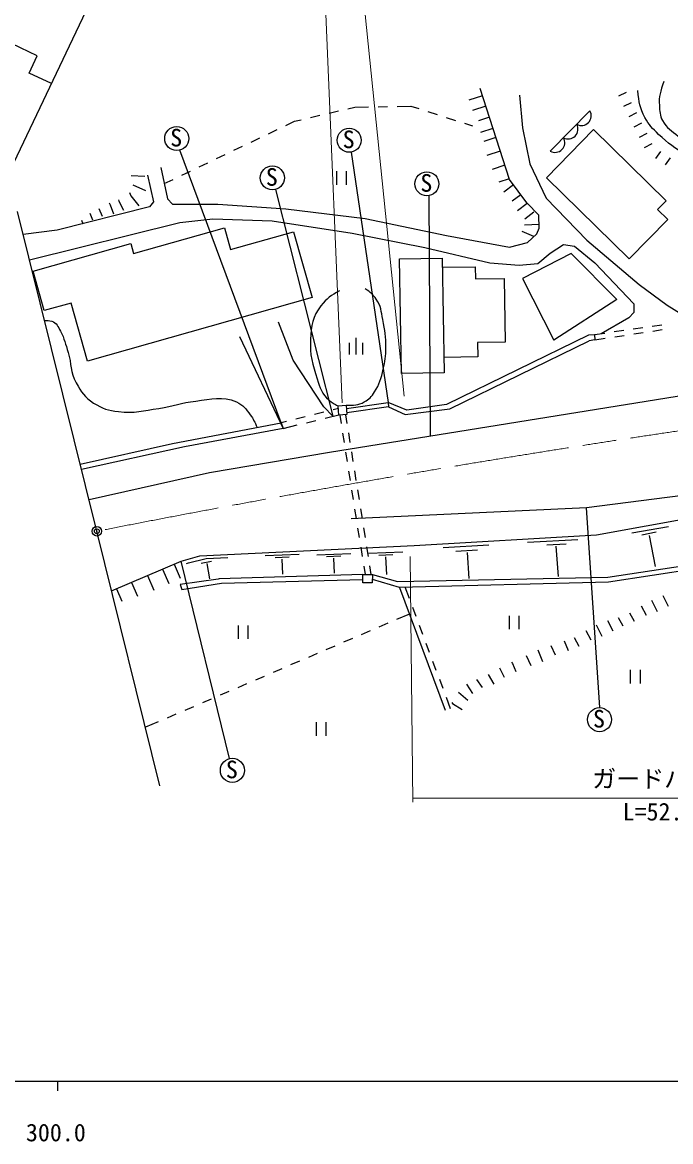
# Model space of a CAD drawing. Units: millimetres at full size, sheet at 1:1000; details may follow other scales. Extents: x 40000 to 680000, y 20000 to 380000.
# Drawn here: x 364359 to 431827, y 198715 to 315122 of the extents above; entities that cross this region are included whole.
import ezdxf
from ezdxf.enums import TextEntityAlignment as Align

# ---------------------------------------------------------------- set-up
doc = ezdxf.new("R2010")
doc.units = ezdxf.units.MM
doc.header["$LTSCALE"] = 1000
doc.header["$PDMODE"] = 32
doc.header["$PDSIZE"] = 500
doc.linetypes.add('CHAIN', pattern=[18.5, 12, -1.5, 3.5, -1.5])
for name, color, linetype, lineweight in [('M-BGD', 7, 'Continuous', 25), ('M-BMK', 2, 'CHAIN', 13), ('M-BMK-SRVR', 3, 'Continuous', 25), ('M-STR-HTXT', 7, 'Continuous', 13), ('M-TTL-BAND', 7, 'Continuous', 25)]:
    doc.layers.add(name, color=color, linetype=linetype, lineweight=lineweight)
doc.layers.add('M-OTRS', color=6, linetype='Continuous')
doc.styles.add('ＭＳ ゴシック', font='')
doc.styles.get('ＭＳ ゴシック').set_extended_font_data('MS Gothic')

msp = doc.modelspace()

# ---------------------------------------------------------------- linework, layer by layer
at = {"layer": 'M-BGD'}
for p, q in [((365913, 311657), (363293, 312887)), ((365060, 309841), (365913, 311657)), ((367387, 308748), (365060, 309841)), ((412243, 307484), (410819, 307023)), ((415060, 298764), (411997, 308242)), ((416096, 307540), (416394, 304153)), ((427197, 307843), (426392, 307441)), ((398244, 306135), (398949, 306299)), ((398949, 306299), (400372, 306327)), ((401372, 306348), (402372, 306368)), ((403371, 306388), (404794, 306417)), ((404794, 306417), (405613, 306154)), ((412596, 306391), (411214, 305944)), ((427734, 306770), (426929, 306367)), ((392669, 304837), (393374, 305001)), ((394348, 305228), (395322, 305455)), ((396296, 305681), (397270, 305908)), ((406565, 305849), (407517, 305543)), ((408469, 305237), (409422, 304932)), ((412961, 305260), (411819, 304891)), ((419297, 301732), (423424, 305924)), ((428270, 305697), (427465, 305294)), ((389960, 303541), (390862, 303973)), ((391764, 304404), (392669, 304837)), ((410374, 304626), (411192, 304363)), ((413338, 304094), (412056, 303679)), ((416394, 304153), (417184, 300414)), ((418910, 298970), (423804, 303968)), ((423804, 303968), (431357, 296574)), ((428807, 304623), (428002, 304221)), ((388156, 302678), (389058, 303110)), ((413645, 303143), (412372, 302732)), ((429343, 303550), (428539, 303148)), ((391308, 273471), (380752, 301835)), ((386351, 301815), (387253, 302247)), ((398570, 301628), (402422, 275576)), ((414101, 301732), (412714, 301283)), ((429880, 302477), (429075, 302074)), ((430763, 301709), (430264, 300960)), ((382743, 300089), (383645, 300521)), ((384547, 300952), (385449, 301384)), ((417184, 300414), (418869, 296850)), ((431762, 301044), (431263, 300295)), ((375684, 299213), (377088, 299119)), ((377392, 299220), (378000, 296470)), ((378773, 300032), (379475, 296755)), ((380939, 299226), (381841, 299658)), ((397048, 299632), (397048, 298232)), ((398098, 298232), (398098, 299632)), ((414575, 300266), (413241, 299835)), ((375840, 298211), (377158, 297626)), ((379131, 298362), (380037, 298795)), ((415035, 298842), (413952, 298492)), ((415469, 298220), (414484, 297480)), ((416868, 296359), (415060, 298764)), ((427519, 290542), (418910, 298970)), ((375505, 297416), (375645, 297096)), ((375645, 297096), (376488, 296042)), ((390691, 297743), (396683, 274158)), ((406849, 272078), (406704, 297105)), ((416234, 297203), (415339, 296529)), ((418869, 296850), (423100, 292480)), ((377579, 295931), (367989, 293503)), ((372322, 295754), (372680, 294974)), ((373398, 296339), (373500, 296144)), ((373500, 296144), (373851, 295216)), ((374358, 296682), (374412, 296518)), ((374412, 296518), (374873, 295598)), ((378000, 296470), (377579, 295931)), ((379475, 296755), (379990, 296217)), ((379990, 296217), (384698, 296208)), ((384698, 296208), (391780, 295734)), ((391780, 295734), (400048, 294734)), ((416912, 296301), (415877, 295523)), ((418125, 295058), (416868, 296359)), ((431357, 296574), (430472, 295670)), ((370496, 294560), (370649, 294177)), ((371378, 295286), (371666, 294591)), ((380758, 294293), (384172, 294679)), ((384172, 294679), (390351, 294468)), ((400048, 294734), (408500, 292970)), ((417597, 295390), (416637, 294669)), ((418148, 293736), (418125, 295058)), ((431527, 294637), (427519, 290542)), ((430472, 295670), (431527, 294637)), ((367989, 293503), (364449, 293046)), ((365100, 290425), (380758, 294293)), ((375937, 291069), (385382, 293745)), ((385382, 293745), (386021, 291490)), ((386021, 291490), (392590, 293351)), ((390351, 294468), (398698, 293187)), ((392590, 293351), (394530, 286502)), ((417598, 292841), (416392, 293358)), ((418142, 294084), (416626, 294025)), ((417903, 293116), (418148, 293736)), ((398698, 293187), (406254, 291713)), ((408500, 292970), (415056, 291758)), ((415056, 291758), (416925, 292232)), ((416925, 292232), (417903, 293116)), ((423100, 292480), (428541, 287863)), ((365477, 289254), (375636, 292133)), ((375636, 292133), (375937, 291069)), ((406254, 291713), (412995, 290106)), ((421492, 291073), (416402, 288493)), ((417997, 290054), (419288, 291107)), ((419288, 291107), (420680, 292037)), ((420680, 292037), (421827, 291838)), ((421492, 291073), (426231, 286316)), ((421827, 291838), (423938, 290128)), ((403616, 290535), (408047, 290607)), ((403810, 278605), (403616, 290535)), ((408047, 290607), (408241, 278677)), ((412995, 290106), (416075, 289870)), ((416075, 289870), (417997, 290054)), ((423938, 290128), (428010, 285863)), ((366643, 285139), (365477, 289254)), ((408063, 289656), (411497, 289712)), ((411497, 289712), (411518, 288446)), ((411518, 288446), (414499, 288495)), ((414499, 288495), (414607, 281862)), ((416402, 288493), (419657, 282070)), ((428541, 287863), (431455, 285704)), ((394530, 286502), (371145, 279876)), ((369430, 285929), (366643, 285139)), ((371145, 279876), (369430, 285929)), ((426231, 286316), (419657, 282070)), ((428010, 285863), (428012, 284935)), ((431455, 285704), (434093, 284084)), ((427482, 284389), (424583, 282725)), ((428012, 284935), (427482, 284389)), ((392552, 279980), (391011, 283930)), ((426942, 283062), (425952, 282921)), ((428922, 283345), (427932, 283204)), ((430902, 283628), (429912, 283487)), ((429958, 283017), (430947, 283167)), ((386943, 282468), (391507, 272898)), ((398390, 280572), (398390, 281797)), ((399090, 280572), (399090, 282322)), ((399790, 280572), (399790, 281797)), ((423281, 282580), (408495, 275383)), ((408847, 274926), (423363, 282018)), ((414607, 281862), (411734, 281815)), ((411734, 281815), (411758, 280339)), ((423890, 282626), (423281, 282580)), ((423925, 282100), (423363, 282018)), ((424962, 282780), (423890, 282626)), ((423890, 282626), (423925, 282100)), ((423925, 282100), (425015, 282266)), ((426004, 282416), (426992, 282566)), ((427981, 282716), (428969, 282867)), ((395743, 275122), (392552, 279980)), ((411758, 280339), (408215, 280282)), ((408241, 278677), (403810, 278605)), ((444402, 278150), (396312, 270374)), ((396683, 274158), (395743, 275122)), ((397250, 274956), (396704, 274820)), ((397225, 275240), (398055, 275311)), ((397310, 274261), (397225, 275240)), ((398055, 275311), (398139, 274333)), ((398085, 274962), (402422, 275576)), ((402457, 275137), (398125, 274501)), ((404388, 274803), (402422, 275576)), ((402422, 275576), (402457, 275137)), ((402457, 275137), (404212, 274330)), ((404212, 274330), (408847, 274926)), ((408495, 275383), (404388, 274803)), ((391853, 273607), (391308, 273471)), ((393794, 274092), (392823, 273850)), ((393920, 273485), (394892, 273722)), ((395734, 274577), (394764, 274335)), ((395864, 273958), (397306, 274309)), ((398139, 274333), (397310, 274261)), ((397387, 274268), (397527, 273388)), ((397994, 274320), (398139, 273411)), ((379974, 271331), (391308, 273471)), ((391507, 272898), (381229, 270967)), ((391308, 273471), (391507, 272898)), ((391507, 272898), (392949, 273249)), ((397684, 272401), (397841, 271413)), ((398296, 272424), (398453, 271436)), ((370375, 269177), (379974, 271331)), ((381229, 270967), (370511, 268632)), ((396312, 270374), (383842, 268271)), ((397998, 270426), (398155, 269438)), ((398610, 270449), (398767, 269461)), ((383842, 268271), (371296, 265470)), ((398312, 268450), (398469, 267463)), ((398924, 268473), (399081, 267486)), ((398626, 266475), (398783, 265488)), ((399238, 266498), (399395, 265511)), ((436876, 266400), (423080, 264629)), ((423080, 264629), (398566, 263488)), ((398940, 264500), (399097, 263512)), ((399551, 264523), (399708, 263535)), ((424444, 243852), (423080, 264629)), ((424115, 261840), (439466, 264578)), ((399254, 262525), (399411, 261537)), ((399865, 262548), (400022, 261560)), ((427785, 262045), (431609, 262706)), ((428824, 261840), (430310, 262121)), ((405131, 260708), (424115, 261840)), ((408160, 260491), (412923, 260772)), ((416915, 261062), (422181, 261343)), ((418951, 260770), (420941, 260875)), ((429608, 261747), (430216, 258517)), ((380899, 259102), (382821, 259628)), ((382821, 259628), (405131, 260708)), ((389636, 259670), (393170, 259810)), ((395004, 259753), (398538, 259894)), ((396022, 259566), (397497, 259636)), ((399568, 260549), (399725, 259562)), ((400179, 260573), (400336, 259585)), ((400428, 259905), (403962, 260046)), ((401446, 259718), (402920, 259788)), ((409470, 260140), (411741, 260268)), ((410652, 259987), (410828, 257273)), ((419876, 260629), (420122, 257505)), ((373649, 255993), (380899, 259102)), ((380149, 258780), (380784, 257301)), ((385920, 238544), (380899, 259102)), ((381445, 258850), (381655, 258909)), ((381655, 258909), (383481, 259365)), ((382966, 258886), (384043, 259073)), ((383481, 259365), (385728, 259471)), ((383563, 258850), (383832, 257247)), ((390654, 259482), (392129, 259553)), ((391368, 259307), (391438, 257750)), ((396736, 259390), (396807, 257834)), ((399882, 258574), (400021, 257694)), ((400493, 258597), (400638, 257688)), ((402160, 259543), (402253, 257715)), ((425283, 257428), (436178, 259055)), ((436231, 258556), (425357, 256913)), ((377388, 257596), (378045, 256064)), ((378958, 258269), (379599, 256775)), ((399805, 257697), (384839, 257247)), ((399796, 256843), (399805, 257697)), ((399805, 257697), (400789, 257687)), ((400789, 257687), (400780, 256834)), ((400789, 257687), (403409, 256957)), ((403409, 256957), (425283, 257428)), ((374154, 256209), (374701, 254932)), ((375723, 256882), (376334, 255458)), ((384754, 257208), (380775, 256669)), ((380775, 256669), (380954, 256123)), ((380954, 256123), (385089, 256810)), ((384839, 257247), (384754, 257208)), ((385089, 256810), (399800, 257191)), ((400780, 256834), (399796, 256843)), ((403604, 256361), (400784, 257188)), ((425357, 256913), (403604, 256361)), ((403604, 256361), (408352, 243582)), ((404645, 255198), (404205, 256376)), ((429835, 255021), (430420, 253858)), ((431013, 255497), (431566, 254420)), ((405344, 253324), (404994, 254261)), ((428774, 254428), (429288, 253461)), ((402392, 252621), (401473, 252227)), ((404636, 253583), (403312, 253015)), ((415015, 253403), (415015, 252003)), ((416065, 252003), (416065, 253403)), ((425249, 252929), (425803, 251852)), ((426382, 253210), (426856, 252367)), ((427541, 253710), (428032, 252829)), ((386815, 252396), (386815, 250996)), ((387865, 250996), (387865, 252396)), ((400554, 251833), (399635, 251439)), ((406043, 251450), (405694, 252387)), ((423010, 251860), (423525, 250893)), ((424071, 252453), (424656, 251291)), ((398716, 251044), (397797, 250650)), ((406743, 249576), (406393, 250513)), ((419367, 250331), (419827, 249340)), ((420740, 250815), (421161, 249808)), ((421778, 251143), (422269, 250261)), ((395040, 249468), (394121, 249074)), ((396878, 250256), (395959, 249862)), ((416792, 249286), (417261, 248248)), ((418010, 249871), (418509, 248646)), ((393202, 248680), (392282, 248286)), ((407442, 247703), (407092, 248639)), ((414007, 247999), (414499, 247008)), ((415271, 248568), (415373, 248435)), ((415373, 248435), (415716, 247608)), ((389525, 247104), (388606, 246710)), ((391363, 247892), (390444, 247498)), ((411636, 246782), (412205, 245939)), ((412853, 247304), (413430, 246298)), ((427633, 247775), (427633, 246375)), ((428683, 246375), (428683, 247775)), ((387687, 246316), (386768, 245922)), ((408141, 245829), (407792, 246766)), ((410590, 246306), (411191, 245307)), ((384011, 244740), (383092, 244346)), ((385849, 245528), (384930, 245134)), ((408931, 243713), (408491, 244892)), ((409740, 245463), (410707, 244621)), ((382172, 243952), (381253, 243558)), ((409046, 244402), (409124, 244293)), ((409124, 244293), (410114, 243653)), ((378496, 242376), (377171, 241808)), ((380334, 243164), (379415, 242770)), ((394931, 242325), (394931, 240925)), ((395981, 240925), (395981, 242325))]:
    msp.add_line(p, q, dxfattribs=at)
for centre in [(380422, 303040), (398373, 302863), (390375, 298953), (406459, 298331), (424426, 242602), (386215, 237330)]:
    msp.add_circle(centre, 1250, dxfattribs=at)
for centre in [(422547, 305412), (421171, 304015), (419795, 302618)]:
    msp.add_arc(centre, 1016, 240.62005, 30.26823, dxfattribs=at)
for points, knots in [([(475803, 311191), (473733, 310236), (473028, 309927), (471432, 308821), (469974, 307811), (469246, 307117), (467957, 305899), (466498, 304520), (465646, 303767), (464376, 302213), (463547, 301199), (463281, 300483), (462480, 299448), (461748, 298502), (461320, 297981), (460479, 297131), (459347, 295986), (458798, 295187), (457398, 294393), (455757, 293462), (454655, 293231), (452790, 292944), (451418, 292733), (450624, 293012), (449236, 292997), (447857, 292982), (447061, 292602), (445708, 292865), (444042, 293190), (443209, 293826), (441811, 294787), (440696, 295554), (440352, 296321), (439310, 297183), (438292, 298026), (437629, 298377), (436545, 299132), (435325, 299981), (434611, 300413), (433412, 301291), (432281, 302118), (431576, 302504), (430568, 303476), (429931, 304091), (429577, 304468), (429146, 305240), (428597, 306225), (428567, 306795), (428409, 308031)], [0, 0, 0, 0, 1, 1, 1, 2, 2, 2, 3, 3, 3, 4, 4, 4, 5, 5, 5, 6, 6, 6, 7, 7, 7, 8, 8, 8, 9, 9, 9, 10, 10, 10, 11, 11, 11, 12, 12, 12, 13, 13, 13, 14, 14, 14, 15, 15, 15, 16, 16, 16, 16]), ([(431112, 308973), (430784, 307919), (430582, 307468), (430656, 306481), (430703, 305852), (430681, 305454), (430983, 304901), (431412, 304119), (431926, 303873), (432598, 303286), (433561, 302446), (434158, 302042), (435196, 301297), (435853, 300825), (436241, 300589), (436905, 300127), (437698, 299574), (438146, 299270), (438918, 298687), (439459, 298278), (439746, 298027), (440263, 297587), (441130, 296851), (441480, 296262), (442443, 295656), (443558, 294954), (444313, 294744), (445602, 294472), (446775, 294223), (447461, 294269), (448657, 294182), (450259, 294066), (451183, 293686), (452764, 293971), (454380, 294263), (455220, 294763), (456661, 295551), (457520, 296021), (457953, 296379), (458688, 297026), (459295, 297558), (459599, 297902), (460110, 298526), (460976, 299584), (461319, 300283), (462111, 301396), (463201, 302926), (463751, 303829), (464929, 305293), (466134, 306792), (466738, 307722), (468193, 308979), (469412, 310031), (469956, 310388), (471564, 311349)], [0, 0, 0, 0, 1, 1, 1, 2, 2, 2, 3, 3, 3, 4, 4, 4, 5, 5, 5, 6, 6, 6, 7, 7, 7, 8, 8, 8, 9, 9, 9, 10, 10, 10, 11, 11, 11, 12, 12, 12, 13, 13, 13, 14, 14, 14, 15, 15, 15, 16, 16, 16, 17, 17, 17, 18, 18, 18, 18]), ([(397366, 287214), (396465, 286721), (396047, 286405), (395436, 285652), (394531, 284537), (394432, 283574), (394347, 282141), (394251, 280516), (394549, 279582), (395049, 278033), (395348, 277108), (395504, 276476), (396252, 275854), (396598, 275567), (396779, 275433), (397225, 275240)], [0, 0, 0, 0, 1, 1, 1, 2, 2, 2, 3, 3, 3, 4, 4, 4, 5, 5, 5, 5]), ([(398055, 275311), (398849, 275307), (399300, 275265), (399947, 275646), (400448, 275941), (400711, 276188), (401018, 276682), (401537, 277519), (401697, 278079), (401910, 279041), (402099, 279895), (402198, 280388), (402194, 281263), (402188, 282422), (402118, 283079), (401878, 284212), (401698, 285058), (401695, 285614), (401193, 286319), (400833, 286824), (400601, 287033), (400052, 287424)], [0, 0, 0, 0, 1, 1, 1, 2, 2, 2, 3, 3, 3, 4, 4, 4, 5, 5, 5, 6, 6, 6, 7, 7, 7, 7]), ([(366670, 284100), (366969, 284142), (367147, 284127), (367430, 284033), (367935, 283867), (368078, 283478), (368325, 283007), (368751, 282194), (368846, 281672), (369115, 280795), (369490, 279574), (369338, 278752), (369958, 277635), (370485, 276685), (370864, 276122), (371774, 275529), (372668, 274946), (373296, 274761), (374355, 274634), (375994, 274436), (376935, 274734), (378568, 274976), (380082, 275201), (380890, 275571), (382412, 275740), (384058, 275922), (385135, 276312), (386652, 275647), (387354, 275340), (387622, 274914), (388073, 274294), (388414, 273824), (388532, 273605), (388801, 272998)], [0, 0, 0, 0, 1, 1, 1, 2, 2, 2, 3, 3, 3, 4, 4, 4, 5, 5, 5, 6, 6, 6, 7, 7, 7, 8, 8, 8, 9, 9, 9, 10, 10, 10, 11, 11, 11, 11])]:
    msp.add_open_spline(points, degree=3, knots=knots, dxfattribs=at)
at = {"layer": 'M-BMK'}
msp.add_arc((625345, -1025740), 1312598, 97.33188, 101.12372, dxfattribs=at)
at = {"layer": 'M-BMK-SRVR'}
for p, q in [((358079, 289234), (372991, 320496)), ((372108, 262198), (363854, 295443)), ((378680, 235733), (372108, 262198))]:
    msp.add_line(p, q, dxfattribs=at)
msp.add_circle((372108, 262198), 500, dxfattribs=at)
msp.add_point((372108, 262198), dxfattribs=at)
at = {"layer": 'M-OTRS'}
msp.add_point((372108, 262198), dxfattribs=at)
at = {"layer": 'M-STR-HTXT'}
for p, q in [((395229, 332923), (397631, 275543)), ((399433, 321907), (404082, 276238)), ((404725, 259560), (405013, 234011)), ((405008, 234442), (457653, 234442))]:
    msp.add_line(p, q, dxfattribs=at)
at = {"layer": 'M-TTL-BAND'}
for p, q in [((40000, 205000), (579000, 205000)), ((368000, 205000), (368000, 204000))]:
    msp.add_line(p, q, dxfattribs=at)

# ---------------------------------------------------------------- texts
at = {"layer": 'M-BGD', "style": 'ＭＳ ゴシック'}
for p in [(379744, 301667), (397694, 301489), (389696, 297579), (405781, 296957), (423748, 241229), (385536, 235956)]:
    msp.add_text('S', height=1833, dxfattribs=at).set_placement(p, align=Align.BOTTOM_LEFT)
at = {"layer": 'M-STR-HTXT', "style": 'ＭＳ ゴシック'}
for s, p in [('ガードパイプ', (423664, 234987)), ('L=52.8', (426825, 231567))]:
    msp.add_text(s, height=1833, dxfattribs=at).set_placement(p, align=Align.BOTTOM_LEFT)
at = {"layer": 'M-TTL-BAND', "style": 'ＭＳ ゴシック'}
msp.add_text('300.0', height=1833, dxfattribs=at).set_placement((367844, 198195), align=Align.BOTTOM_CENTER)

doc.saveas('drawing.dxf')
